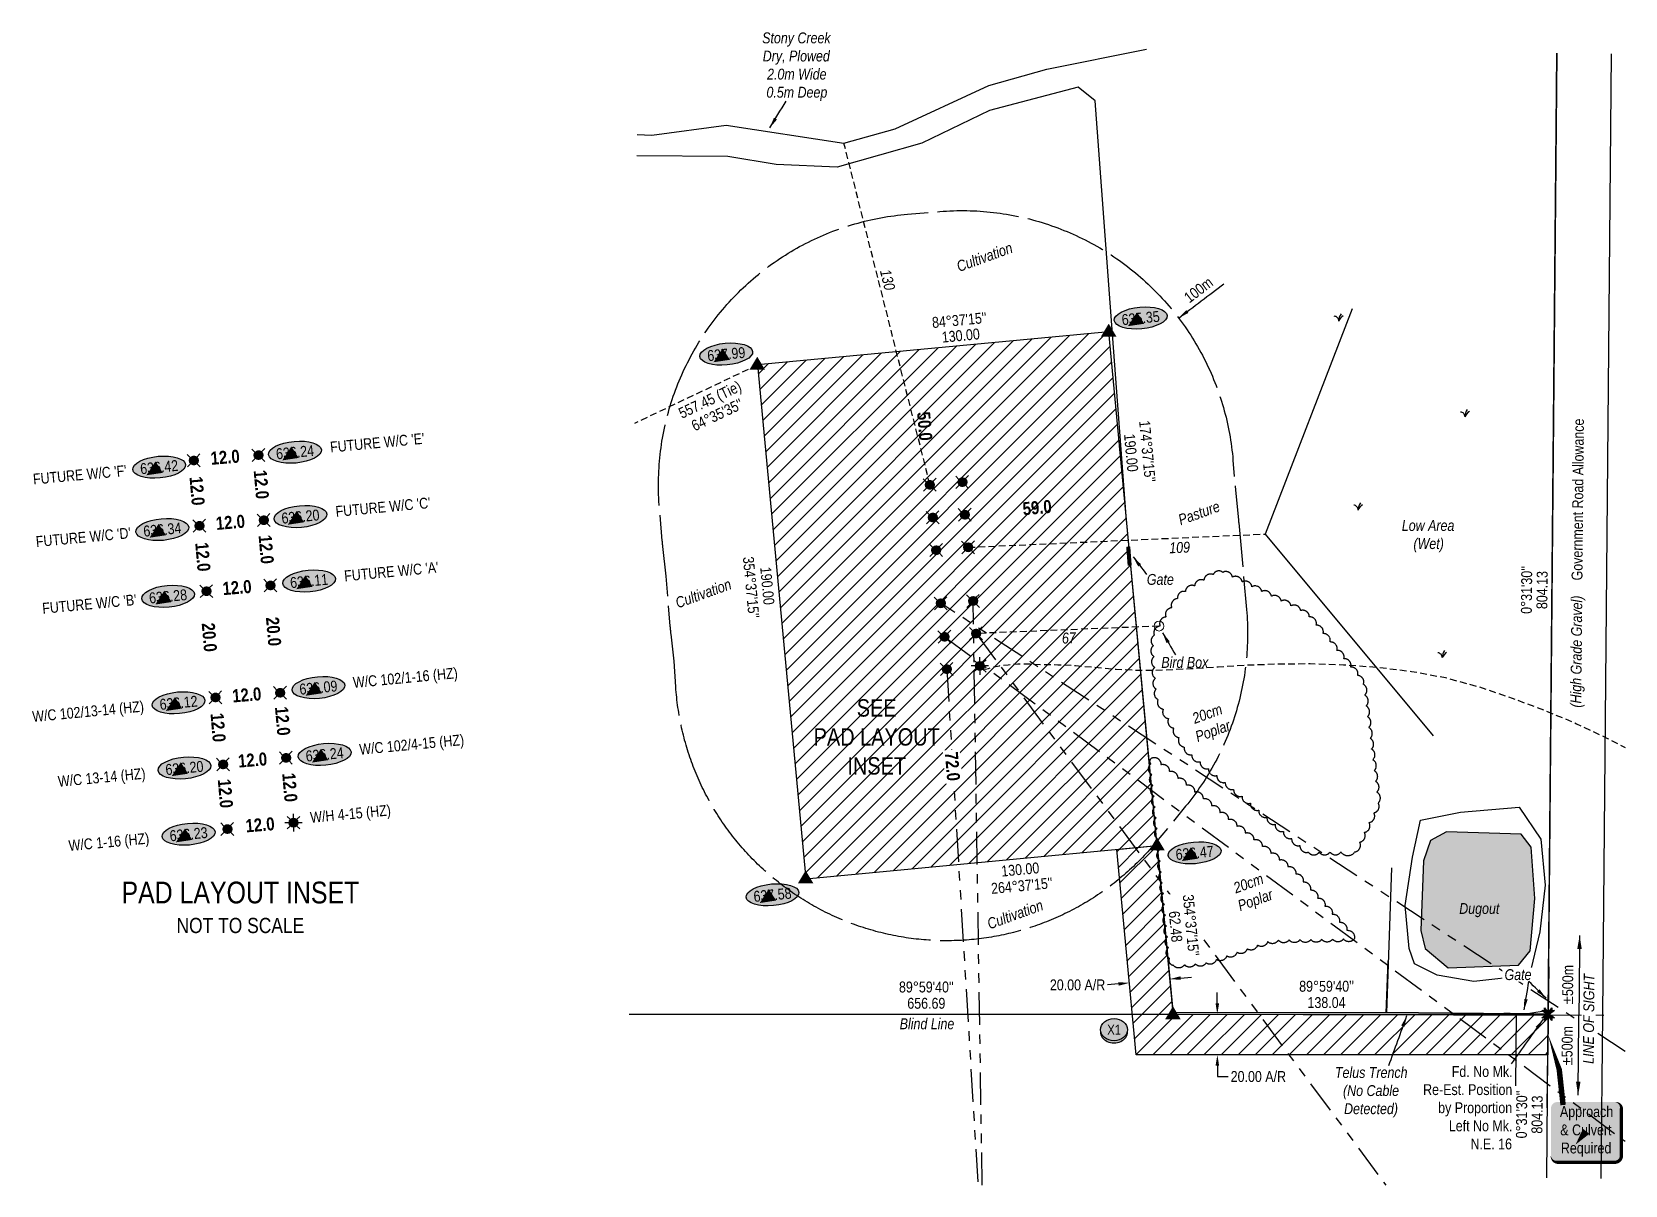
# Model space of a CAD drawing. Extents: x 440687 to 448138, y 5992825 to 5999522.
# Drawn here: x 442990 to 444456, y 5995980 to 5997041 of the extents above; entities that cross this region are included whole.
import ezdxf
from ezdxf.enums import TextEntityAlignment as Align

# ---------------------------------------------------------------- set-up
doc = ezdxf.new("R2010")
doc.units = 0
doc.header["$LTSCALE"] = 5
doc.header["$PDSIZE"] = 0.5
for name, pattern in [('0', [1, 1, 0]), ('DASHED1', [0.375, 0.25, -0.125]), ('foc-BUFFER', [16.75, 15, -1.75]), ('foc-DOT', [1, 0.2, -0.8]), ('foc-DRILLPATH', [14.75, 6, -1.75, 1.75, -1.75, 1.75, -1.75]), ('foc-TIELINE', [1.875, 1.25, -0.625]), ('foc-TOPO', [1, 0.2, -0.8])]:
    doc.linetypes.add(name, pattern=pattern)
doc.layers.get('Defpoints').update_dxf_attribs({"color": 9})
for name, color, linetype in [('AS-FENCE', 48, 'foc-FENCE'), ('AS-TELUS', 224, 'foc-TEL'), ('AUX-BUFFER', 7, 'foc-BUFFER'), ('C-WS-S', 8, 'Continuous'), ('CG-NOTES', 7, 'Continuous'), ('DETAIL-HZ-Existing', 8, 'foc-DOT'), ('DETAIL-T', 7, 'Continuous'), ('F-RW', 190, 'Continuous'), ('L-BD', 7, 'Continuous'), ('L-BD1', 253, 'Continuous'), ('L-MON', 1, 'Continuous'), ('L-ROAD-T', 7, 'Continuous'), ('L-SEC', 7, 'Continuous'), ('L-TIE', 7, 'foc-TIELINE'), ('L-TIE-T', 7, 'Continuous'), ('P-CROSSINGS', 250, 'Continuous'), ('P-CROSSINGS-T', 250, 'Continuous'), ('P-ELEVATION', 7, 'Continuous'), ('P-PDRILLPATH', 12, 'foc-DRILLPATH'), ('P-PROPOSED', 10, 'Continuous'), ('P-PROPOSED-EXISTING-H', 59, 'Continuous'), ('P-TXT', 4, 'Continuous'), ('T-BUSH', 110, '0'), ('T-BUSH-T', 110, 'Continuous'), ('T-GENERAL', 48, 'foc-TOPO'), ('T-SLOPE', 48, 'Continuous'), ('T-TIE', 201, 'foc-TIELINE'), ('T-WATER', 160, 'Continuous'), ('T-WATER-H', 133, 'Continuous'), ('T-WATER-T', 170, 'Continuous'), ('WETLAND', 143, 'Continuous')]:
    doc.layers.add(name, color=color, linetype=linetype)
for name, color, linetype, lineweight in [('AS-GENERAL', 48, 'Continuous', 18), ('C-WS-T', 13, 'Continuous', 9), ('T-TEXT', 48, 'Continuous', 18), ('T-TIE-T', 201, 'Continuous', 18)]:
    doc.layers.add(name, color=color, linetype=linetype, lineweight=lineweight)
doc.styles.add('175L', font='ARIALN.TTF', dxfattribs={"height": 20})
doc.styles.add('80', font='ARIALN.TTF', dxfattribs={"height": 10})
doc.styles.add('80CG', font='ARIALN.TTF', dxfattribs={"height": 10})
doc.styles.add('80L', font='ARIALN.TTF', dxfattribs={"height": 10})
doc.styles.add('80LS', font='ARIALNI.TTF', dxfattribs={"height": 10})
doc.styles.add('BOLD', font='ARIALNB.TTF')
doc.styles.add('Crossing', font='ARIALN.TTF', dxfattribs={"height": 10})
doc.styles.add('foc-LtypeFont', font='ARIALN.TTF', dxfattribs={"height": 7.35})
doc.linetypes.add('foc-FENCE', pattern='A,10,-1,["X",foc-LtypeFont,S=0.2,R=0,X=-0.625,Y=-0.75],-1.24', length=12.24)
doc.linetypes.add('foc-TEL', pattern='A,2,-1,["T",foc-LtypeFont,S=0.2,R=0,X=-0.425,Y=-0.75],-1.24,8', length=12.24)
doc.dimstyles.new('CG2011', dxfattribs={"dimscale": 5, "dimtxt": 9, "dimasz": 2, "dimexe": 0.2, "dimexo": 0.0625, "dimgap": 0.5, "dimtad": 0, "dimtih": 1, "dimtoh": 1, "dimzin": 0, "dimdsep": 46, "dimtxsty": '80CG', "dimcen": 0.1, "dimse1": 1, "dimse2": 1, "dimclrd": 256, "dimclrt": 256, "dimaunit": 1, "dimadec": 4, "dimazin": 0, "dimtfac": 0.06, "dimtofl": 0, "dimtmove": 0, "dimatfit": 1, "dimfxl": 0.2, "dimtolj": 1, "dimtzin": 0, "dimlwd": -1, "dimarcsym": 0})
doc.dimstyles.new('COMPASS', dxfattribs={"dimscale": 5, "dimtxt": 10, "dimasz": 2.5, "dimexe": 0.2, "dimexo": 0.0625, "dimgap": 0.5, "dimtad": 0, "dimtih": 1, "dimtoh": 1, "dimzin": 0, "dimdsep": 46, "dimtxsty": '80', "dimcen": 0.1, "dimse1": 1, "dimse2": 1, "dimclrd": 256, "dimclrt": 256, "dimaunit": 1, "dimadec": 4, "dimazin": 0, "dimtfac": 0.06, "dimtofl": 0, "dimtmove": 0, "dimatfit": 1, "dimfxl": 0.2, "dimtolj": 1, "dimtzin": 0, "dimlwd": -1, "dimarcsym": 0})
doc.dimstyles.new('Compass 5 000', dxfattribs={"dimscale": 5, "dimtxt": 9, "dimasz": 2, "dimexe": 0.2, "dimexo": 0.0625, "dimgap": 0.5, "dimtad": 0, "dimtih": 1, "dimtoh": 1, "dimzin": 0, "dimdsep": 46, "dimtxsty": '80CG', "dimcen": 0.1, "dimse1": 1, "dimse2": 1, "dimclrd": 256, "dimclrt": 256, "dimaunit": 1, "dimadec": 4, "dimazin": 0, "dimtfac": 0.06, "dimtofl": 0, "dimtmove": 0, "dimatfit": 1, "dimfxl": 0.2, "dimtolj": 1, "dimtzin": 0, "dimlwd": -1, "dimarcsym": 0})
pattern_1 = [(45, (-3002.733, 2572.765), (-7.854144598, 7.854144598), [])]

# ---------------------------------------------------------------- blocks, each defined once
blk = doc.blocks.new('TRIA')
blk.add_hatch(color=255).paths.add_polyline_path([(-0.04, 1.52), (-1.47, -0.87), (1.39, -0.87)])
blk = doc.blocks.new('TRIAA')
blk.add_blockref('TRIA', (0, 0))
blk = doc.blocks.new('TRIB')
at = {"color": 1}
blk.add_lwpolyline([(-1.12, -0.67), (-0.04, 1.13), (1.04, -0.67)], close=True, dxfattribs=at)
blk = doc.blocks.new('TRIBB')
blk.add_blockref('TRIB', (0, 0))
blk = doc.blocks.new('TRICC')
for name in ['TRIAA', 'TRIBB']:
    blk.add_blockref(name, (0, 0))
blk = doc.blocks.new('plspike')
blk.add_blockref('TRICC', (0, 0))
blk = doc.blocks.new('TEMP')
h = blk.add_hatch(color=255)
h.dxf.hatch_style = 1
h.paths.add_polyline_path([(0, 0.25), (-0.67, 1.15), (-0.67, 0.67), (-1.15, 0.67), (-0.25, 0), (-1.15, -0.67), (-0.67, -0.67), (-0.67, -1.15), (0, -0.25), (0.67, -1.15), (0.67, -0.67), (1.15, -0.67), (0.25, 0), (1.15, 0.67), (0.67, 0.67), (0.67, 1.15)])
h.paths.add_polyline_path([(0.57, 0.85), (0.57, 0.57), (0.85, 0.57), (0.08, 0), (0.85, -0.57), (0.57, -0.57), (0.57, -0.85), (0, -0.08), (-0.57, -0.85), (-0.57, -0.57), (-0.85, -0.57), (-0.08, 0), (-0.85, 0.57), (-0.57, 0.57), (-0.57, 0.85), (0, 0.08)], flags=16)
h = blk.add_hatch(color=1)
h.dxf.hatch_style = 1
h.paths.add_polyline_path([(0, 0.08), (-0.57, 0.85), (-0.57, 0.57), (-0.85, 0.57), (-0.08, 0), (-0.85, -0.57), (-0.57, -0.57), (-0.57, -0.85), (0, -0.08), (0.57, -0.85), (0.57, -0.57), (0.85, -0.57), (0.08, 0), (0.85, 0.57), (0.57, 0.57), (0.57, 0.85)])
at = {"color": 1}
for p, q in [((-0.08, 0), (0.08, 0)), ((0, 0.08), (0, -0.08))]:
    blk.add_line(p, q, dxfattribs=at)
at = {"color": 255, "flags": 128}
blk.add_lwpolyline([(-0.25, 0), (-1.15, 0.67), (-0.67, 0.67), (-0.67, 1.15), (0, 0.25), (0.67, 1.15), (0.67, 0.67), (1.15, 0.67), (0.25, 0), (1.15, -0.67), (0.67, -0.67), (0.67, -1.15), (0, -0.25), (-0.67, -1.15), (-0.67, -0.67), (-1.15, -0.67)], close=True, dxfattribs=at)
at = {"color": 1, "flags": 128}
blk.add_lwpolyline([(-0.08, 0), (-0.85, 0.57), (-0.57, 0.57), (-0.57, 0.85), (0, 0.08), (0.57, 0.85), (0.57, 0.57), (0.85, 0.57), (0.08, 0), (0.85, -0.57), (0.57, -0.57), (0.57, -0.85), (0, -0.08), (-0.57, -0.85), (-0.57, -0.57), (-0.85, -0.57)], close=True, dxfattribs=at)
blk = doc.blocks.new('WC')
at = {"layer": 'L-MON'}
h = blk.add_hatch(color=255, dxfattribs=at)
h.dxf.hatch_style = 1
edge = h.paths.add_edge_path()
edge.add_arc((0, 0), 0.9, 0, 360)
at = {"layer": 'L-MON', "color": 240, "flags": 128}
for points in [[(-0.62, 0.5), (-1.23, 1.12)], [(0.52, 0.61), (1.13, 1.21)], [(-1.18, -1.18), (-0.56, -0.57)], [(1.16, -1.18), (0.56, -0.57)]]:
    blk.add_lwpolyline(points, dxfattribs=at)
at = {"layer": 'L-MON', "color": 240}
for radius in [0.8, 0.373]:
    blk.add_circle((0, 0), radius, dxfattribs=at)
blk = doc.blocks.new('we')
at = {"layer": 'P-ELEVATION'}
h = blk.add_hatch(color=111, dxfattribs=at)
h.dxf.hatch_style = 1
edge = h.paths.add_edge_path()
edge.add_ellipse((0, 0), major_axis=(-24.4, 0), ratio=0.410256, start_angle=0, end_angle=360)
at = {"layer": 'P-ELEVATION', "color": 7, "flags": 128}
blk.add_lwpolyline([(0, 0, 12.5, 0, 0), (-12.4, -6.4, 0, 0, 0)], format="xyseb", dxfattribs=at)
at = {"layer": 'P-ELEVATION', "color": 7}
blk.add_ellipse((0, 0), major_axis=(-24.4, 0), ratio=0.410256, dxfattribs=at)
at = {"layer": 'P-ELEVATION', "style": '80'}
blk.add_attdef('ELEVATION', text='', height=10, dxfattribs=at).set_placement((0, 0), align=Align.MIDDLE_CENTER)
blk = doc.blocks.new('*U461')
h = blk.add_hatch(color=255)
edge = h.paths.add_edge_path()
edge.add_line((-26.5, -28.5), (26.5, -28.5))
edge.add_arc((26.5, -22.5), 6, 270, 360)
edge.add_line((32.5, -22.5), (32.5, 21))
edge.add_arc((26.5, 21), 6, 0, 90)
edge.add_line((26.5, 27), (-26.5, 27))
edge.add_arc((-26.5, 21), 6, 90, 180)
edge.add_line((-32.5, 21), (-32.5, -22.5))
edge.add_arc((-26.5, -22.5), 6, 180, 270)
at = {"color": 1, "flags": 128}
blk.add_lwpolyline([(-26.5, -28.5, 3, 3, 0), (26.5, -28.5, 3, 3, 0.414214), (32.5, -22.5, 3, 3, 0), (32.5, 21, 3, 0, 0.414214), (26.5, 27, 0, 0, 0), (-26.5, 27, 0, 0, 0.414214), (-32.5, 21, 0, 0, 0), (-32.5, -22.5, 0, 3, 0.414214)], format="xyseb", close=True, dxfattribs=at)
for points in [[(-23.6, -15.7, 0, 7.5, 0), (0, 0, 0, 0, 0)], [(-9.7, -12.2, 0, 7.5, 0), (0, 0, 0, 0, 0)]]:
    blk.add_lwpolyline(points, format="xyseb", dxfattribs=at)
at = {"color": 1, "style": '80'}
blk.add_attdef('ENTER_TEXT_001', (-26.8, -4.9), '', height=10, dxfattribs=at)
blk = doc.blocks.new('xing2')
h = blk.add_hatch(color=50)
h.dxf.hatch_style = 1
edge = h.paths.add_edge_path()
edge.add_ellipse((0, 0), major_axis=(-12.5, 0), ratio=0.816297, start_angle=0, end_angle=360)
h = blk.add_hatch(color=250)
h.dxf.hatch_style = 1
edge = h.paths.add_edge_path()
edge.add_ellipse((0, -2), major_axis=(-12.5, 0), ratio=0.816297, start_angle=0, end_angle=180)
edge.add_line((12.5, -2), (12.5, 0))
edge.add_ellipse((0, 0), major_axis=(-12.5, 0), ratio=0.816297, start_angle=0, end_angle=180, ccw=False)
edge.add_line((-12.5, 0), (-12.5, -2))
at = {"color": 250}
blk.add_ellipse((0, 0), major_axis=(-12.5, 0), ratio=0.816297, dxfattribs=at)
blk.add_ellipse((0, -2), major_axis=(-12.5, 0), ratio=0.816297, start_param=0, end_param=3.141593, dxfattribs=at)
at = {"color": 250, "style": 'Crossing'}
blk.add_attdef('CROSSING', text='', height=9, dxfattribs=at).set_placement((0.1, 0), align=Align.MIDDLE_CENTER)
at = {"color": 250, "style": 'Crossing', "flags": 1}
for tag, p in [('OWNER', (0.1, -12.5)), ('DESCRIPTION', (0.1, -25.8)), ('LOCATION', (0.1, -39.3)), ('DWG_REF', (0.1, -52.8))]:
    blk.add_attdef(tag, text='', height=9, dxfattribs=at).set_placement(p, align=Align.MIDDLE_CENTER)
blk = doc.blocks.new('*D489')
at = {"layer": 'Defpoints', "color": 0, "transparency": 16777216}
for p in [(443999.6, 5996170), (444000, 5996166), (444036.9, 5996173.5)]:
    blk.add_point(p, dxfattribs=at)
at = {"layer": 'P-TXT', "transparency": 16777216}
for p, q in [((443990, 5996165), (443980.1, 5996164.1)), ((444047.2, 5996170.4), (444057.2, 5996171.4))]:
    blk.add_line(p, q, dxfattribs=at)
for points in [[(443989.9, 5996166.7), (443990.2, 5996163.4), (444000, 5996166)], [(444047.1, 5996172.1), (444047.4, 5996168.8), (444037.3, 5996169.5)]]:
    blk.add_solid(points, dxfattribs=at)
at = {"layer": 'P-TXT', "transparency": 16777216, "insert": (443952.4, 5996164.1), "char_height": 10, "attachment_point": 5, "style": '80CG'}
blk.add_mtext('\\A1;20.00 A/R', dxfattribs=at)
blk = doc.blocks.new('*D490')
at = {"layer": 'Defpoints', "color": 0, "transparency": 16777216}
for p in [(444079.4, 5996137.2), (444079.4, 5996099.8), (444081.1, 5996099.8)]:
    blk.add_point(p, dxfattribs=at)
at = {"layer": 'P-TXT', "transparency": 16777216}
for p, q in [((444081, 5996147.2), (444081, 5996157.2)), ((444081.1, 5996089.8), (444081.1, 5996079.8)), ((444081.1, 5996079.8), (444091.1, 5996079.8))]:
    blk.add_line(p, q, dxfattribs=at)
for points in [[(444082.7, 5996147.2), (444079.4, 5996147.2), (444081, 5996137.2)], [(444082.7, 5996089.8), (444079.4, 5996089.8), (444081.1, 5996099.8)]]:
    blk.add_solid(points, dxfattribs=at)
at = {"layer": 'P-TXT', "transparency": 16777216, "insert": (444118.8, 5996079.8), "char_height": 10, "attachment_point": 5, "style": '80CG'}
blk.add_mtext('\\A1;20.00 A/R', dxfattribs=at)
blk = doc.blocks.new('MUSK')
at = {"layer": 'T-GENERAL', "linetype": 'Continuous'}
for centre, radius, start, end in [((-0.86, 0.03), 0.856, 357.7915, 88.2897), ((1.86, 0.15), 1.86, 140.732, 184.6871), ((1.91, -0.8), 2.08, 122.4427, 157.2145)]:
    blk.add_arc(centre, radius, start, end, dxfattribs=at)
blk = doc.blocks.new('GAS')
h = blk.add_hatch(color=255)
h.dxf.hatch_style = 1
edge = h.paths.add_edge_path()
edge.add_arc((0, 0), 0.9, 0, 360)
for p, q in [((-0.81, 0), (-1.62, 0)), ((-0.57, 0.57), (-1.14, 1.14)), ((0, 0.81), (0, 1.62)), ((0.57, 0.57), (1.14, 1.14)), ((1.62, 0), (0.81, 0)), ((-0.57, -0.57), (-1.14, -1.14)), ((0, -0.81), (0, -1.62)), ((1.14, -1.14), (0.57, -0.57))]:
    blk.add_line(p, q)
blk.add_circle((0, 0), 0.8)

msp = doc.modelspace()

# ---------------------------------------------------------------- hatches: boundary and pattern name
at = {"layer": 'P-PROPOSED-EXISTING-H'}
h = msp.add_hatch(dxfattribs=at)
h.set_pattern_fill('ANSI31', color=256, scale=3.498406, style=0)
h.set_pattern_definition(pattern_1)
h.paths.add_polyline_path([(444025.712, 5996292.279), (443981.269, 5996764.978), (443657.843, 5996734.57), (443702.286, 5996261.871)])
h = msp.add_hatch(dxfattribs=at)
h.set_pattern_fill('ANSI31', color=256, scale=3.498406, style=0)
h.set_pattern_definition(pattern_1)
h.paths.add_polyline_path([(444025.72, 5996292.28), (444040.366, 5996137.229), (444385.586, 5996137.294), (444385.238, 5996099.811), (444006.257, 5996099.739), (443988.402, 5996288.771)])
at = {"layer": 'T-WATER-H'}
h = msp.add_hatch(color=256, dxfattribs=at)
h.dxf.hatch_style = 1
h.paths.add_polyline_path([(444291.854, 5996305.062), (444277.137, 5996296.953), (444270.765, 5996278.372), (444268.361, 5996214.334), (444272.187, 5996197.594), (444293.353, 5996179.735), (444358.21, 5996182.259), (444368.89, 5996195.653), (444373.311, 5996243.649), (444369.861, 5996290.964), (444360.734, 5996302.999)])

# ---------------------------------------------------------------- linework, layer by layer
msp.add_line((444413.801, 5996136.135), (444405.921, 5996136.208))
at = {"layer": 'AS-FENCE', "flags": 128}
for points in [[(444384.592, 5996051.023), (444386.254, 5996180.83), (444393.699, 5997021.398)], [(444385.631, 5996137.141), (444236.556, 5996138.653), (444040.259, 5996138.361), (444016.974, 5996381.916), (443997.224, 5996595.318), (443984.491, 5996763.063), (443968.464, 5996977.476), (443952.879, 5996990.171), (443871.424, 5996968.698), (443809.036, 5996938.761), (443731.134, 5996916.621), (443674.974, 5996919.068), (443630.496, 5996926.421), (443546.834, 5996927.036)], [(444241.311, 5996271.758), (444236.811, 5996138.608)], [(444236.574, 5996138.601), (444238.141, 5996186.376)], [(444384.938, 5996070.981), (444386.331, 5996180.906)], [(444385.686, 5996140.273), (444385.914, 5996162.916), (444385.426, 5996140.716), (444366.819, 5996137.566), (444355.794, 5996137.411), (444344.626, 5996137.866)], [(444356.066, 5996137.751), (444355.423, 5996071.255)]]:
    msp.add_lwpolyline(points, dxfattribs=at)
at = {"layer": 'AS-FENCE', "const_width": 3.748, "flags": 128}
msp.add_lwpolyline([(444000.374, 5996550.001), (443999.056, 5996567.353)], dxfattribs=at)
at = {"layer": 'AS-GENERAL', "const_width": 1.499, "flags": 128}
for points in [[(444385.834, 5996162.841), (444385.344, 5996140.641)], [(444344.543, 5996137.796), (444366.736, 5996137.493)]]:
    msp.add_lwpolyline(points, dxfattribs=at)
at = {"layer": 'AS-GENERAL'}
msp.add_circle((444027.409, 5996494.298), 4.515, dxfattribs=at)
at = {"layer": 'AS-TELUS', "flags": 128}
msp.add_lwpolyline([(444021.556, 5996137.225), (444436.85, 5996136.318)], dxfattribs=at)
at = {"layer": 'AUX-BUFFER', "color": 251, "linetype": 'foc-BUFFER', "flags": 128}
msp.add_lwpolyline([(443582.66, 5996438.329), (443581.101, 5996462.11), (443578.27, 5996486.987, -0.00717807), (443577.561, 5996494.126), (443573.659, 5996540.136), (443570.716, 5996567.435, -0.00543913), (443570.193, 5996572.846), (443567.615, 5996602.876, -0.41501333), (443795.896, 5996873.273), (443825.686, 5996875.748, -0.41488302), (444095.451, 5996646.841), (444097.659, 5996619.497), (444100.451, 5996592.113, -0.0027899), (444100.718, 5996589.337), (444105.196, 5996539.96, -0.00036805), (444105.229, 5996539.593), (444107.901, 5996509.631, -0.19703449), (444051.853, 5996328.521), (444024.86, 5996295.763, -0.67935048)], format="xyb", close=True, dxfattribs=at)
at = {"layer": 'CG-NOTES', "color": 1, "flags": 128}
msp.add_lwpolyline([(444399.254, 5996053.628, 4.998, 4.998, 0), (444395.755, 5996086.047, 4.998, 0, 0), (444385.412, 5996118.552, 4.998, 4.998, 0)], format="xyseb", dxfattribs=at)
at = {"layer": 'DETAIL-HZ-Existing', "linetype": 'DASHED1', "ltscale": 5, "flags": 128}
msp.add_lwpolyline([(443865.94, 5996455.148), (443866.161, 5996454.846), (443867.56, 5996454.728), (443870.442, 5996455.317), (443874.534, 5996456.617), (443880.575, 5996457.866), (443888.462, 5996458.793), (443897.548, 5996459.58), (443907.973, 5996459.525), (443920.168, 5996459.048), (443934.341, 5996458.797), (443950.433, 5996458.046), (443968.264, 5996456.399), (443987.918, 5996454.654), (444009.333, 5996453.712), (444032.138, 5996453.978), (444056.356, 5996455.227), (444081.704, 5996456.936), (444108.475, 5996458.503), (444136.866, 5996459.599), (444166.421, 5996459.781), (444197.086, 5996458.799), (444228.36, 5996456.484), (444259.665, 5996452.669), (444290.895, 5996446.904), (444321.842, 5996438.444), (444352.29, 5996428.038), (444382.278, 5996416.864), (444411.627, 5996404.522), (444440.236, 5996391.015), (444456.363, 5996382.603)], dxfattribs=at)
at = {"layer": 'F-RW'}
msp.add_line((443993.446, 5996635.46), (443991.115, 5996660.254), dxfattribs=at)
at = {"layer": 'L-SEC'}
for p, q in [((444385.586, 5996137.294), (444393.575, 5997021.446)), ((444435.853, 5996136.84), (444443.842, 5997020.954)), ((443539.696, 5996137.134), (444385.586, 5996137.294)), ((444384.186, 5995986.513), (444385.586, 5996137.294))]:
    msp.add_line(p, q, dxfattribs=at)
at = {"layer": 'L-SEC', "color": 0}
msp.add_line((444434.453, 5995986.046), (444435.853, 5996136.827), dxfattribs=at)
at = {"layer": 'L-TIE'}
msp.add_line((443657.843, 5996734.57), (443544.609, 5996680.788), dxfattribs=at)
at = {"layer": 'P-PDRILLPATH', "flags": 128}
for points in [[(444456.363, 5996102.865), (443826.549, 5996515.287)], [(443864.679, 5995979.932), (443856.327, 5996517.437)], [(443832.007, 5996454.717), (443860.767, 5995979.932)]]:
    msp.add_lwpolyline(points, dxfattribs=at)
at = {"layer": 'P-PROPOSED', "flags": 128}
for points in [[(444025.712, 5996292.279), (443981.269, 5996764.978), (443657.843, 5996734.57), (443702.286, 5996261.871)], [(444025.72, 5996292.28), (444040.366, 5996137.229), (444385.586, 5996137.294), (444385.238, 5996099.811), (444006.257, 5996099.739), (443988.402, 5996288.771)]]:
    msp.add_lwpolyline(points, close=True, dxfattribs=at)
at = {"layer": 'T-BUSH', "flags": 128}
for points in [[(444207.65, 5996286.532, 0.52056705), (444212.014, 5996295.525, 0.52056705), (444216.378, 5996304.517, 0.52056705), (444220.742, 5996313.509, 0.52056705), (444225.106, 5996322.502, 0.52056705), (444229.08, 5996331.559, 0.52056705), (444227.842, 5996341.477, 0.52056705), (444226.603, 5996351.396, 0.52056705), (444225.365, 5996361.314, 0.52056705), (444224.126, 5996371.233, 0.52056705), (444222.888, 5996381.151, 0.52056705), (444221.65, 5996391.069, 0.52056705), (444220.411, 5996400.988, 0.52056705), (444219.173, 5996410.906, 0.52056705), (444217.934, 5996420.825, 0.52056705), (444216.696, 5996430.743, 0.52056705), (444215.457, 5996440.662, 0.52056705), (444210.259, 5996448.869, 0.52056705), (444203.886, 5996456.569, 0.52056705), (444197.513, 5996464.27, 0.52056705), (444191.14, 5996471.97, 0.52056705), (444184.767, 5996479.67, 0.52056705), (444178.394, 5996487.37, 0.52056705), (444172.021, 5996495.071, 0.52056705), (444165.648, 5996502.771, 0.52056705), (444157.763, 5996508.553, 0.52056705), (444148.788, 5996512.954, 0.52056705), (444139.813, 5996517.354, 0.52056705), (444130.839, 5996521.755, 0.52056705), (444121.864, 5996526.156, 0.52056705), (444112.89, 5996530.556, 0.52056705), (444103.915, 5996534.957, 0.52056705), (444094.941, 5996539.358, 0.52056705), (444085.966, 5996543.758, 0.52056705), (444077.279, 5996541.68, 0.52056705), (444068.728, 5996536.502, 0.52056705), (444060.178, 5996531.325, 0.52056705), (444051.628, 5996526.148, 0.52056705), (444044.444, 5996519.577, 0.52056705), (444039.092, 5996511.134, 0.52056705), (444033.74, 5996502.692, 0.52056705), (444028.389, 5996494.25, 0.52056705), (444023.037, 5996485.808, 0.52056705), (444022.14, 5996476.224, 0.52056705), (444022.769, 5996466.248, 0.52056705), (444023.398, 5996456.273, 0.52056705), (444024.027, 5996446.297, 0.52056705), (444024.656, 5996436.321, 0.52056705), (444026.499, 5996426.7, 0.52056705), (444031.33, 5996417.949, 0.52056705), (444036.162, 5996409.199, 0.52056705), (444040.993, 5996400.449, 0.52056705), (444045.824, 5996391.699, 0.52056705), (444050.656, 5996382.948, 0.52056705), (444057.512, 5996375.879, 0.52056705), (444065.224, 5996369.52, 0.52056705), (444072.935, 5996363.161, 0.52056705), (444080.647, 5996356.801, 0.52056705), (444088.358, 5996350.442, 0.52056705), (444096.07, 5996344.083, 0.52056705), (444103.781, 5996337.723, 0.52056705), (444111.493, 5996331.364, 0.52056705), (444119.142, 5996324.93, 0.52056705), (444126.725, 5996318.418, 0.52056705), (444134.308, 5996311.906, 0.52056705), (444141.891, 5996305.394, 0.52056705), (444149.474, 5996298.882, 0.52056705), (444157.057, 5996292.37, 0.52056705), (444164.796, 5996286.285, 0.52056705), (444174.792, 5996286.342, 0.52056705), (444184.787, 5996286.4, 0.52056705), (444194.782, 5996286.458, 0.52056705)], [(444207.126, 5996206.613, -0.52056705), (444197.132, 5996206.448, -0.52056705), (444187.138, 5996206.283, -0.52056705), (444177.144, 5996206.118, -0.52056705), (444167.15, 5996205.953, -0.52056705), (444157.156, 5996205.788, -0.52056705), (444147.162, 5996205.623, -0.52056705), (444137.168, 5996205.458, -0.52056705), (444127.411, 5996203.958, -0.52056705), (444117.97, 5996200.675, -0.52056705), (444108.529, 5996197.392, -0.52056705), (444099.088, 5996194.109, -0.52056705), (444089.647, 5996190.826, -0.52056705), (444080.206, 5996187.544, -0.52056705), (444070.745, 5996184.353, -0.52056705), (444060.782, 5996183.547, -0.52056705), (444050.82, 5996182.74, -0.52056705), (444040.857, 5996181.934, -0.52056705), (444037.098, 5996188.536, -0.52056705), (444036.143, 5996198.486, -0.52056705), (444035.187, 5996208.436, -0.52056705), (444034.231, 5996218.385, -0.52056705), (444033.276, 5996228.335, -0.52056705), (444032.32, 5996238.285, -0.52056705), (444031.365, 5996248.234, -0.52056705), (444030.409, 5996258.184, -0.52056705), (444029.453, 5996268.134, -0.52056705), (444028.498, 5996278.083, -0.52056705), (444027.542, 5996288.033, -0.52056705), (444026.587, 5996297.983, -0.52056705), (444025.631, 5996307.932, -0.52056705), (444024.675, 5996317.882, -0.52056705), (444023.72, 5996327.832, -0.52056705), (444022.764, 5996337.781, -0.52056705), (444021.809, 5996347.731, -0.52056705), (444020.853, 5996357.681, -0.52056705), (444019.898, 5996367.63, -0.52056705), (444021.279, 5996373.225, -0.52056705), (444029.041, 5996366.928, -0.52056705), (444036.804, 5996360.63, -0.52056705), (444044.566, 5996354.333, -0.52056705), (444052.328, 5996348.036, -0.52056705), (444060.091, 5996341.739, -0.52056705), (444067.853, 5996335.442, -0.52056705), (444075.615, 5996329.144, -0.52056705), (444083.378, 5996322.847, -0.52056705), (444091.14, 5996316.55, -0.52056705), (444098.903, 5996310.253, -0.52056705), (444106.697, 5996303.995, -0.52056705), (444114.531, 5996297.788, -0.52056705), (444122.366, 5996291.581, -0.52056705), (444130.2, 5996285.374, -0.52056705), (444138.035, 5996279.167, -0.52056705), (444145.869, 5996272.959, -0.52056705), (444153.279, 5996266.299, -0.52056705), (444159.974, 5996258.878, -0.52056705), (444166.67, 5996251.456, -0.52056705), (444173.365, 5996244.035, -0.52056705), (444180.061, 5996236.613, -0.52056705), (444186.756, 5996229.191, -0.52056705), (444193.452, 5996221.77, -0.52056705), (444200.147, 5996214.348, -0.52056705)]]:
    msp.add_lwpolyline(points, format="xyb", close=True, dxfattribs=at)
at = {"layer": 'T-SLOPE', "flags": 128}
msp.add_lwpolyline([(444366.616, 5996172.853), (444317.041, 5996167.348), (444283.249, 5996173.188), (444262.584, 5996183.418), (444257.716, 5996197.536), (444253.854, 5996237.068), (444260.754, 5996281.733), (444267.906, 5996315.626), (444304.804, 5996323.151), (444358.969, 5996327.623), (444378.639, 5996298.316), (444382.624, 5996256.031), (444377.794, 5996212.891), (444367.981, 5996171.791)], dxfattribs=at)
at = {"layer": 'T-TIE'}
for p, q in [((443816.584, 5996624.266), (443737.366, 5996938.753)), ((443851.851, 5996566.791), (444124.934, 5996579.003)), ((444027.409, 5996494.298), (443859.001, 5996487.451))]:
    msp.add_line(p, q, dxfattribs=at)
at = {"layer": 'T-WATER'}
msp.add_lwpolyline([(443547.011, 5996946.59), (443560.681, 5996945.951), (443628.929, 5996955.326), (443737.366, 5996938.753), (443784.651, 5996951.693), (443870.761, 5996991.571), (443923.994, 5997006.698), (444015.78, 5997025.146)], dxfattribs=at)
at = {"layer": 'T-WATER', "flags": 128}
msp.add_lwpolyline([(444291.854, 5996305.062), (444277.137, 5996296.953), (444270.765, 5996278.372), (444268.361, 5996214.334), (444272.187, 5996197.594), (444293.353, 5996179.735), (444358.21, 5996182.259), (444368.89, 5996195.653), (444373.311, 5996243.649), (444369.861, 5996290.964), (444360.734, 5996302.999)], close=True, dxfattribs=at)
at = {"layer": 'WETLAND', "flags": 128}
msp.add_lwpolyline([(444205.174, 5996786.081), (444124.934, 5996579.003), (444279.661, 5996393.238)], dxfattribs=at)

# ---------------------------------------------------------------- block references
at = {"layer": 'C-WS-S', "color": 3, "xscale": 4.997722300000017, "yscale": 4.997722300000017, "zscale": 4.997722300000017}
for p in [(443862.446, 5996457.636), (443230.809, 5996313.423)]:
    msp.add_blockref('GAS', p, dxfattribs=at)
at = {"layer": 'CG-NOTES'}
ref = msp.add_blockref('*U461', (444420.484, 5996029.452), dxfattribs=dict(at, xscale=0.99954446, yscale=0.99954446, zscale=0.99954446))
ref.add_attrib('ENTER_TEXT_001', 'Approach', (444396.372, 5996042.589), dxfattribs={"layer": '0', "color": 1, "height": 9.9954, "style": '80'})
ref.add_attrib('ENTER_TEXT_002', '& Culvert', (444396.726, 5996025.753), dxfattribs={"layer": '0', "color": 1, "height": 9.9954, "style": '80'})
ref.add_attrib('ENTER_TEXT_003', 'Required', (444397.234, 5996009.094), dxfattribs={"layer": '0', "color": 1, "height": 9.9954, "style": '80'})
at = {"layer": 'L-MON', "xscale": 4.997722300000072, "yscale": 4.997722300000072, "zscale": 4.997722300000072}
for name, p in [('plspike', (443981.269, 5996764.978)), ('plspike', (443657.799, 5996734.566)), ('WC', (443139.084, 5996646.683)), ('WC', (443198.664, 5996651.633)), ('WC', (443846.374, 5996626.741)), ('WC', (443816.584, 5996624.266)), ('WC', (443848.794, 5996596.783)), ('WC', (443144.239, 5996586.623)), ('WC', (443203.504, 5996591.718)), ('WC', (443819.161, 5996594.236)), ('WC', (443851.851, 5996566.791)), ('WC', (443822.409, 5996564.108)), ('WC', (443150.734, 5996526.368)), ('WC', (443209.619, 5996531.733)), ('WC', (443826.551, 5996515.263)), ('WC', (443856.329, 5996517.413)), ('WC', (443830.059, 5996484.443)), ('WC', (443859.001, 5996487.451)), ('WC', (443832.009, 5996454.693)), ('WC', (443159.019, 5996428.678)), ('WC', (443218.574, 5996432.978)), ('WC', (443166.034, 5996367.038)), ('WC', (443223.919, 5996373.053)), ('WC', (443169.934, 5996307.538)), ('plspike', (444025.716, 5996292.321)), ('plspike', (443702.339, 5996261.893)), ('plspike', (444040.404, 5996136.926)), ('TEMP', (444385.586, 5996137.294))]:
    msp.add_blockref(name, p, dxfattribs=at)
at = {"layer": 'P-CROSSINGS', "color": 5}
for p, rotation, values in [((444010.503, 5996777.777), 5.371133505610857, {'ELEVATION': '635.35'}), ((443629.095, 5996744.604), 5.371133505864741, {'ELEVATION': '637.99'}), ((444060.137, 5996285.632), 5.371133505864741, {'ELEVATION': '636.47'}), ((443671.651, 5996247.038), 5.371133505864741, {'ELEVATION': '637.58'})]:
    msp.add_blockref('we', p, dxfattribs=dict(at, rotation=rotation)).add_auto_attribs(values)
at = {"layer": 'P-CROSSINGS', "color": 5, "xscale": 0.99954446, "yscale": 0.99954446, "zscale": 0.99954446}
msp.add_blockref('xing2', (443985.948, 5996122.941), dxfattribs=at).add_auto_attribs({'CROSSING': 'X1'})
at = {"layer": 'P-CROSSINGS-T', "color": 3, "xscale": 0.99954446, "yscale": 0.99954446, "zscale": 0.99954446, "rotation": 5.371133506088879}
for p, values in [((443232.198, 5996654.307), {'ELEVATION': '636.24'}), ((443107.153, 5996640.584), {'ELEVATION': '636.42'}), ((443237.201, 5996595.082), {'ELEVATION': '636.20'}), ((443110.073, 5996583.144), {'ELEVATION': '636.34'}), ((443245.131, 5996535.78), {'ELEVATION': '636.11'}), ((443115.342, 5996521.688), {'ELEVATION': '636.28'}), ((443253.704, 5996437.735), {'ELEVATION': '636.09'}), ((443125.044, 5996423.733), {'ELEVATION': '636.12'}), ((443259.484, 5996376.242), {'ELEVATION': '636.24'}), ((443130.419, 5996363.766), {'ELEVATION': '636.20'}), ((443134.279, 5996302.847), {'ELEVATION': '636.23'})]:
    msp.add_blockref('we', p, dxfattribs=at).add_auto_attribs(values)
at = {"layer": 'T-GENERAL', "color": 5, "xscale": 4.99772230000006, "yscale": 4.99772230000006, "rotation": 359.9922418877316}
for p, zscale in [((444192.855, 5996774.973), 4.99772230000006), ((444309.02, 5996686.855), 4.99772230000006), ((444210.725, 5996601.114), 4.99772230000006), ((444288.086, 5996465.29), 12.49430575001995)]:
    msp.add_blockref('MUSK', p, dxfattribs=dict(at, zscale=zscale))

# ---------------------------------------------------------------- texts
at = {"char_height": 9.9954, "width": 42.09203, "rotation": 89.468034, "style": '80'}
for insert, attachment_point in [((444403.404, 5996146.227), 4), ((444403.218, 5996126.237), 6)]:
    msp.add_mtext('%%P500m', dxfattribs=dict(at, insert=insert, attachment_point=attachment_point))
at = {"layer": 'AS-TELUS', "insert": (444188.506, 5996088.53), "char_height": 9.99544, "attachment_point": 1, "rotation": 0.085376, "style": '175L', "bg_fill": 3, "box_fill_scale": 1.15, "bg_fill_color": 256, "bg_fill_true_color": 256, "bg_fill_transparency": 0}
msp.add_mtext_dynamic_manual_height_columns('\\pi0.77766;{\\fArial Narrow|b0|i1|c0|p34;Telus Trench\\P\\pi8.1924;(No Cable\\P\\pi9.1197;Detected)}', width=66.66889, gutter_width=100, heights=[0], dxfattribs=at)
at = {"layer": 'AUX-BUFFER', "insert": (444049.249, 5996799.02), "char_height": 9.9954, "attachment_point": 1, "rotation": 37.17404, "style": '80L'}
msp.add_mtext_dynamic_manual_height_columns('100m', width=34.23455, gutter_width=225, heights=[0], dxfattribs=at)
at = {"layer": 'C-WS-T', "insert": (443245.743, 5996323.131), "char_height": 9.99544, "attachment_point": 1, "rotation": 5.371134, "style": '80L'}
msp.add_mtext_dynamic_manual_height_columns('W/H 4-15 (HZ)', width=73.85853, gutter_width=99.954, heights=[0], dxfattribs=at)
at = {"layer": 'DETAIL-T', "color": 3, "attachment_point": 5, "style": '80CG'}
for s, insert, char_height, width in [('SEE\\PPAD LAYOUT\\PINSET', (443767.548, 5996392.235), 15.9927, 122.64143), ('PAD LAYOUT INSET\\P{\\H0.7x;NOT TO SCALE}', (443181.92, 5996235.403), 19.99089, 274.77636)]:
    msp.add_mtext(s, dxfattribs=dict(at, insert=insert, char_height=char_height, width=width))
at = {"layer": 'L-BD', "style": '80L'}
for s, height, rotation, p in [("84°37'15''", 9.9954, 5.3711, (443843.576, 5996775.876)), ('130.00', 9.9954, 5.3711, (443844.91, 5996761.695)), ("174°37'15''", 9.99544, 275.3711, (444016.663, 5996655.196)), ('190.00', 9.9954, 275.3711, (444001.735, 5996653.793)), ("354°37'15''", 9.99544, 275.371167, (443651.984, 5996529.937)), ('190.00', 9.9954, 275.371167, (443666.911, 5996531.34)), ("0°31'30''", 9.9954, 89.484, (444365.641, 5996527.59)), ('804.13', 9.9954, 89.484, (444379.884, 5996527.462)), ('130.00', 9.9954, 5.371167, (443899.676, 5996270.39)), ("264°37'15''", 9.99544, 5.371167, (443901.08, 5996255.463)), ("89°59'40''", 9.9954, 0.0039, (443813.226, 5996162.248)), ('656.69', 9.9954, 0.0039, (443813.227, 5996147.255)), ("0°31'30''", 9.9954, 89.4664, (444361.071, 5996044.955)), ('804.13', 9.9954, 89.4664, (444375.313, 5996044.822))]:
    msp.add_text(s, height=height, rotation=rotation, dxfattribs=at).set_placement(p, align=Align.MIDDLE)
at = {"layer": 'L-BD1', "color": 3, "style": 'BOLD'}
msp.add_text('59.0', height=11.9891, rotation=5.371134, dxfattribs=at).set_placement((443915.21, 5996603.403), align=Align.MIDDLE)
at = {"layer": 'L-BD1', "color": 3, "char_height": 11.9891, "width": 27.09683, "attachment_point": 2, "style": 'BOLD'}
for s, insert, rotation in [('50.0', (443817.731, 5996678.73), 274.905722), ('12.0', (443167.379, 5996655.711), 4.749316), ('12.0', (443148.148, 5996619.184), 274.905722), ('12.0', (443207.201, 5996625.085), 274.905722), ('12.0', (443172.219, 5996595.796), 4.749316), ('12.0', (443211.723, 5996565.423), 274.905722), ('12.0', (443153.414, 5996558.47), 274.905722), ('12.0', (443178.334, 5996535.811), 4.749316), ('20.0', (443218.5, 5996489.773), 274.905722), ('20.0', (443159.358, 5996484.504), 274.905722), ('12.0', (443187.289, 5996437.056), 4.749316), ('12.0', (443167.477, 5996401.472), 274.905722), ('12.0', (443226.807, 5996407.439), 274.905722), ('12.0', (443192.634, 5996377.131), 4.749316), ('12.0', (443174.147, 5996340.758), 274.905722), ('12.0', (443233.477, 5996346.374), 274.905722), ('12.0', (443199.524, 5996317.501), 4.749316)]:
    msp.add_mtext(s, dxfattribs=dict(at, insert=insert, rotation=rotation))
at = {"layer": 'L-MON', "insert": (444262.184, 5996089.479), "char_height": 9.99544, "attachment_point": 1, "style": '80L'}
msp.add_mtext_dynamic_manual_height_columns('\\pi34.62;Fd. No Mk.\\P\\pi8.2608;Re-Est. Position\\P\\pi22.102;by Proportion\\P\\pi31.92;Left No Mk.\\P\\pi51.883;N.E. 16', width=88.67435, gutter_width=50, heights=[0], dxfattribs=at)
at = {"layer": 'L-ROAD-T', "style": '80L'}
msp.add_text('Government Road Allowance', height=9.99544, rotation=89.46154, dxfattribs=at).set_placement((444412.753, 5996610.779), align=Align.MIDDLE_CENTER)
at = {"layer": 'L-SEC', "insert": (443788.392, 5996133.39), "char_height": 9.99544, "attachment_point": 1, "style": '175L'}
msp.add_mtext_dynamic_manual_height_columns('\\pi0.31026;{\\fArial Narrow|b0|i1|c0|p34;Blind Line}', width=50.12729, gutter_width=100, heights=[0], dxfattribs=at)
at = {"layer": 'L-TIE-T', "style": '80L'}
for s, height, p in [('557.45 (Tie)', 9.99544, (443614.597, 5996701.609)), ("64°35'35''", 9.9954, (443620.708, 5996688.743))]:
    msp.add_text(s, height=height, rotation=25.4066, dxfattribs=at).set_placement(p, align=Align.MIDDLE)
at = {"layer": 'P-TXT', "char_height": 9.99544, "attachment_point": 1, "rotation": 5.371134, "style": '80L'}
for s, width, heights, insert in [("\\pi0.55039;FUTURE W/C 'E'", 86.64161, [0], (443263.52, 5996663.871)), ("\\pi0.87085;FUTURE W/C 'F'", 86.64161, [10.348], (442989.761, 5996634.348)), ("\\pi0.55054;FUTURE W/C 'C'", 87.26917, [0], (443268.523, 5996604.646)), ("\\pi0.55054;FUTURE W/C 'D'", 87.26917, [0], (442992.681, 5996576.909)), ("\\pi0.56404;FUTURE W/C 'A'", 86.66889, [0], (443276.453, 5996545.344)), ("\\pi1.1882;FUTURE W/C 'B'", 87.91719, [0], (442997.95, 5996515.452)), ('\\pi0.071843;W/C 102/1-16 (HZ)', 96.00041, [0], (443285.026, 5996447.299)), ('\\pi0.15174;W/C 102/13-14 (HZ)', 102.52838, [0], (442989.802, 5996415.945)), ('\\pi0.15029;W/C 102/4-15 (HZ)', 96.1573, [0], (443290.806, 5996385.806)), ('\\pi3.6664;W/C 13-14 (HZ)', 87.26917, [0], (443009.936, 5996355.986)), ('\\pi6.5368;W/C 1-16 (HZ)', 86.64161, [0], (443016.887, 5996296.612))]:
    msp.add_mtext_dynamic_manual_height_columns(s, width=width, gutter_width=99.954, heights=heights, dxfattribs=dict(at, insert=insert))
at = {"layer": 'T-BUSH-T', "char_height": 9.99544, "attachment_point": 1, "rotation": 20, "style": '175L'}
for s, width, insert in [('\\pi3.535;{\\fArial Narrow|b0|i1|c0|p34;20cm \\P\\pi0.3339;Poplar}', 34.20641, (444053.575, 5996412.465)), ('\\pi5.1278;{\\fArial Narrow|b0|i1|c0|p34;20cm\\P\\pi0.058494; Poplar}', 37.39195, (444089.939, 5996255.891))]:
    msp.add_mtext_dynamic_manual_height_columns(s, width=width, gutter_width=100, heights=[0], dxfattribs=dict(at, insert=insert))
at = {"layer": 'T-TEXT', "style": '80LS'}
msp.add_text('(High Grade Gravel)', height=9.99544, rotation=89.46154, dxfattribs=at).set_placement((444411.438, 5996470.849), align=Align.MIDDLE_CENTER)
at = {"layer": 'T-TEXT', "attachment_point": 2, "rotation": 20, "style": '80LS'}
for s, insert, char_height, width in [('Cultivation', (443865.084, 5996838.589), 9.99544, 53.28172), ('Pasture', (444062.46, 5996603.046), 9.9954, 39.27719), ('Cultivation', (443606.256, 5996529.068), 9.99544, 53.28172), ('Cultivation', (443893.213, 5996233.725), 9.99544, 53.28172)]:
    msp.add_mtext(s, dxfattribs=dict(at, insert=insert, char_height=char_height, width=width))
at = {"layer": 'T-TEXT', "insert": (444250.586, 5996591.876), "char_height": 9.99544, "attachment_point": 1, "rotation": 359.992242, "style": '80L'}
msp.add_mtext_dynamic_manual_height_columns('\\pi0.25188;{\\fArial Narrow|b0|i1|c0|p34;Low Area \\P\\pi10.96;(Wet)}', width=48.2719, gutter_width=125, heights=[0], dxfattribs=at)
at = {"layer": 'T-TEXT', "char_height": 9.99544, "attachment_point": 1, "style": '80L'}
for s, width, insert in [('\\pi0.61127;{\\fArial Narrow|b0|i1|c0|p34;Gate}', 24.65662, (444015.56, 5996542.257)), ('\\pi0.30882;{\\fArial Narrow|b0|i1|c0|p34;Bird Box}', 43.82442, (444029.184, 5996465.887))]:
    msp.add_mtext_dynamic_manual_height_columns(s, width=width, gutter_width=125, heights=[0], dxfattribs=dict(at, insert=insert))
at = {"layer": 'T-TIE-T', "char_height": 9.99544, "attachment_point": 1, "style": '80L'}
for s, insert, rotation in [('\\pi0.88278;{\\fArial Narrow|b0|i1|c0|p34;130}', (443779.911, 5996824.32), 284.13833), ('\\pi0.9646;{\\fArial Narrow|b0|i1|c0|p34;109}', (444035.622, 5996571.203), 2.328381), ('\\pi3.5214;{\\fArial Narrow|b0|i1|c0|p34;67}', (443934.283, 5996487.97), 2.328381)]:
    msp.add_mtext_dynamic_manual_height_columns(s, width=19.28145, gutter_width=50, heights=[0], dxfattribs=dict(at, insert=insert, rotation=rotation))
at = {"layer": 'T-WATER-T', "insert": (443661.672, 5997040.516), "char_height": 9.99544, "attachment_point": 1, "rotation": 0.005564, "style": '175L'}
msp.add_mtext_dynamic_manual_height_columns('\\pi0.47018;{\\fArial Narrow|b0|i1|c0|p34;Stony Creek\\P\\pi1.0088;Dry, Plowed\\P\\pi4.9872;2.0m Wide\\P\\pi4.394;0.5m Deep}', width=63.74256, gutter_width=100, heights=[0], dxfattribs=at)
at = {"layer": 'T-WATER-T', "insert": (444303.681, 5996239.463), "char_height": 9.99544, "attachment_point": 1, "style": '175L'}
msp.add_mtext_dynamic_manual_height_columns('{\\fArial Narrow|b0|i1|c0|p34;Dugout}', width=37.48063, gutter_width=100, heights=[0], dxfattribs=at)

# ---------------------------------------------------------------- dimensions: what is measured, and where the dimension line sits
at = {"layer": 'P-TXT', "color": 5}
for base, p1, p2, angle, picture, middle in [((444000.002, 5996165.964), (444036.897, 5996173.529), (443999.62, 5996170.008), 185.395941, '*D489', (443952.355, 5996164.084)), ((444081.052, 5996099.753), (444079.369, 5996137.236), (444079.377, 5996099.753), 270.010841, '*D490', (444118.791, 5996079.753))]:
    dim = msp.add_linear_dim(base=base, p1=p1, p2=p2, angle=angle, text='20.00 A/R', dimstyle='Compass 5 000', dxfattribs=at)
    dim.commit()
    dim.dimension.update_dxf_attribs({"geometry": picture, "text_midpoint": middle, "dimtype": 161})

# ---------------------------------------------------------------- leaders
at = {"path_type": 1}
for points in [[(444414.484, 5996209.702), (444413.801, 5996136.135)], [(444413.118, 5996062.568), (444413.801, 5996136.135)]]:
    msp.add_leader(points, dimstyle='COMPASS', override={"dimgap": 0.5, "dimtad": 0}, dxfattribs=at)
at = {"layer": 'AUX-BUFFER', "path_type": 1}
msp.add_leader([(444045.476, 5996777.725), (444087.031, 5996809.237)], dimstyle='CG2011', override={"dimasz": 2, "dimgap": 0.5, "dimtad": 0}, dxfattribs=at)
at = {"layer": 'L-MON', "path_type": 1}
msp.add_leader([(444381.073, 5996132.715), (444351.44, 5996091.443)], dimstyle='Compass 5 000', override={"dimgap": 0.5, "dimtad": 0}, dxfattribs=at)
at = {"layer": 'T-TEXT', "path_type": 1}
for points in [[(444003.434, 5996558.123), (444015.881, 5996541.878)], [(444030.623, 5996488.125), (444042.562, 5996467.905)]]:
    msp.add_leader(points, dimstyle='Compass 5 000', override={"dimgap": 0.5, "dimtad": 0}, dxfattribs=at)
at = {"layer": 'T-WATER-T', "path_type": 1}
msp.add_leader([(443669.109, 5996952.7), (443684.18, 5996977.235)], dimstyle='Compass 5 000', override={"dimgap": 0.5, "dimtad": 0}, dxfattribs=at)

# ---------------------------------------------------------------- next in the draw order: linework, layer by layer
at = {"layer": 'P-PDRILLPATH', "flags": 128}
for points in [[(443830.057, 5996484.467), (444456.363, 5996020.371)], [(443858.999, 5996487.474), (444236.128, 5995979.932)]]:
    msp.add_lwpolyline(points, dxfattribs=at)

# ---------------------------------------------------------------- next in the draw order: leaders
at = {"layer": 'AS-TELUS', "path_type": 1}
msp.add_leader([(444255.294, 5996135.622), (444238.494, 5996089.609)], dimstyle='Compass 5 000', override={"dimgap": 0.5, "dimtad": 0}, dxfattribs=at)

# ---------------------------------------------------------------- next in the draw order: texts
at = {"insert": (444417.436, 5996091.349), "char_height": 9.99544, "width": 87.0385, "attachment_point": 1, "rotation": 89.468034, "style": '80', "bg_fill": 3, "box_fill_scale": 1.15, "bg_fill_color": 256, "bg_fill_true_color": 256, "bg_fill_transparency": 0}
msp.add_mtext('\\pi0.24089;{\\fArial Narrow|b0|i1|c0|p34;LINE OF SIGH\\T1.55;T}', dxfattribs=at)
at = {"layer": 'L-BD', "char_height": 9.99544, "style": '80L', "bg_fill": 3, "box_fill_scale": 1.15, "bg_fill_color": 256, "bg_fill_true_color": 256, "bg_fill_transparency": 0}
for s, insert, width, attachment_point, rotation, line_spacing_factor in [("\\pi0.27839;354°37'15'' \\P\\pi14.276;62.48", (444059.097, 5996248.117), 56.28172, 1, 275.3959, 0.855), ("89°59'40'' 138.04", (444181.549, 5996167.902), 49.91354, 2, 0.0108, 0.9)]:
    msp.add_mtext(s, dxfattribs=dict(at, insert=insert, width=width, attachment_point=attachment_point, rotation=rotation, line_spacing_factor=line_spacing_factor))
at = {"layer": 'L-BD1', "color": 3, "insert": (443843.312, 5996365.706), "char_height": 11.9891, "width": 27.09683, "attachment_point": 2, "rotation": 274.905722, "style": 'BOLD', "bg_fill": 3, "box_fill_scale": 1.15, "bg_fill_color": 256, "bg_fill_transparency": 0}
msp.add_mtext('72.0', dxfattribs=at)
at = {"layer": 'T-TEXT', "insert": (444344.758, 5996178.629), "char_height": 9.99544, "attachment_point": 1, "style": '80L', "bg_fill": 3, "box_fill_scale": 1.15, "bg_fill_color": 256, "bg_fill_true_color": 256, "bg_fill_transparency": 0}
msp.add_mtext_dynamic_manual_height_columns('\\pi0.61127;{\\fArial Narrow|b0|i1|c0|p34;Gate}', width=24.65662, gutter_width=50, heights=[0], dxfattribs=at)

# ---------------------------------------------------------------- next in the draw order: leaders
at = {"layer": 'T-TEXT', "path_type": 1}
for points in [[(444363.403, 5996141.186), (444367.817, 5996167.261)], [(444383.601, 5996152.017), (444367.817, 5996167.261)]]:
    msp.add_leader(points, dimstyle='Compass 5 000', override={"dimgap": 0.5, "dimtad": 0}, dxfattribs=at)

doc.saveas('drawing.dxf')
